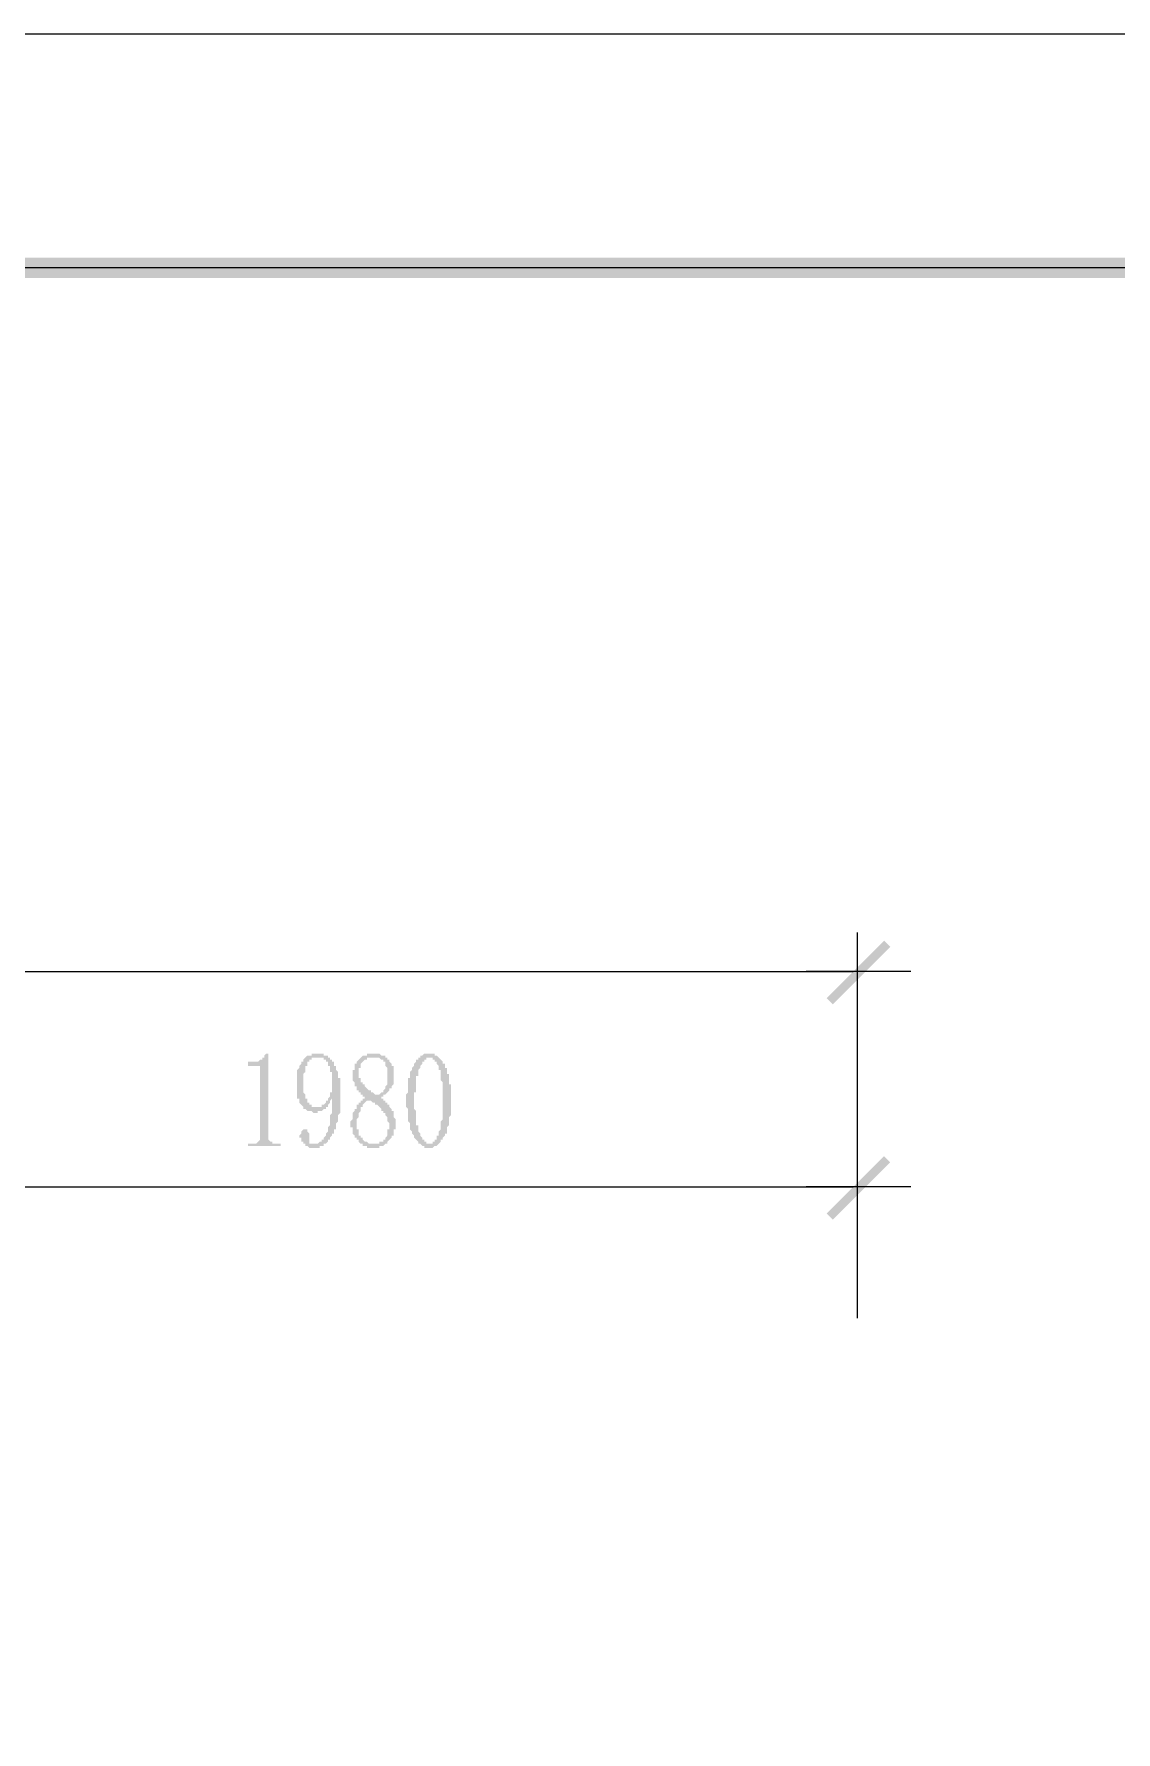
# Model space of a CAD drawing. Header units: inches. Extents: x 11 to 286, y 6 to 196.
# Drawn here: x 167.86 to 190.18, y 161.02 to 196.06 of the extents above; entities that cross this region are included whole.
import ezdxf

# ---------------------------------------------------------------- set-up
doc = ezdxf.new("R2010")
doc.units = ezdxf.units.IN
doc.header["$MEASUREMENT"] = 0
doc.layers.add('PDF_几何图形', color=7, linetype='Continuous')
doc.layers.add('PDF_实体填充', color=7, linetype='Continuous', true_color=0xffffff)

msp = doc.modelspace()

# ---------------------------------------------------------------- hatches: boundary and pattern name
at = {"layer": 'PDF_实体填充', "transparency": 33554559}
h = msp.add_hatch(color=7, dxfattribs=at)
h.paths.add_polyline_path([(254.734, 9.031), (254.31, 9.454), (14.661, 9.031)], flags=0)
h.paths.add_polyline_path([(254.31, 9.454), (14.661, 9.031), (15.085, 9.454)], flags=0)
h.paths.add_polyline_path([(14.661, 9.031), (15.085, 9.454), (14.661, 191.445)], flags=0)
h.paths.add_polyline_path([(15.085, 9.454), (14.661, 191.445), (15.085, 191.022)], flags=0)
h.paths.add_polyline_path([(14.661, 191.445), (15.085, 191.022), (254.734, 191.445)], flags=0)
h.paths.add_polyline_path([(15.085, 191.022), (254.734, 191.445), (254.31, 191.022)], flags=0)
h.paths.add_polyline_path([(254.734, 191.445), (254.31, 191.022), (254.734, 9.031)], flags=0)
h.paths.add_polyline_path([(254.31, 191.022), (254.734, 9.031), (254.31, 9.454), (254.31, 191.022)], flags=0)
h = msp.add_hatch(color=7, dxfattribs=at)
h.paths.add_polyline_path([(185.519, 177.221), (185.392, 177.348), (184.333, 176.036)], flags=0)
h.paths.add_polyline_path([(185.392, 177.348), (184.333, 176.036), (184.206, 176.163), (185.392, 177.348)], flags=0)
msp.add_hatch(color=7, dxfattribs=at).paths.add_polyline_path([(172.692, 175.02), (172.692, 173.327), (172.692, 173.284), (172.692, 173.242), (172.734, 173.2), (172.776, 173.2), (172.776, 173.157), (172.819, 173.157), (172.861, 173.157), (172.946, 173.157), (172.946, 173.115), (172.268, 173.115), (172.268, 173.157), (172.353, 173.157), (172.395, 173.157), (172.438, 173.157), (172.48, 173.2), (172.522, 173.242), (172.522, 173.284), (172.522, 173.327), (172.522, 174.681), (172.522, 174.724), (172.522, 174.766), (172.48, 174.766), (172.438, 174.766), (172.268, 174.766), (172.268, 174.851), (172.353, 174.851), (172.395, 174.851), (172.438, 174.851), (172.48, 174.851), (172.522, 174.893), (172.565, 174.893), (172.565, 174.935), (172.607, 174.935), (172.607, 174.978), (172.649, 175.02)], flags=0)
h = msp.add_hatch(color=7, dxfattribs=at)
h.paths.add_polyline_path([(173.411, 174.427), (173.411, 174.385), (173.411, 174.343), (173.411, 174.3), (173.411, 174.258), (173.411, 174.258), (173.411, 174.216), (173.454, 174.173), (173.454, 174.173), (173.454, 174.131), (173.454, 174.131), (173.454, 174.089), (173.496, 174.089), (173.496, 174.046), (173.496, 174.046), (173.496, 174.004), (173.538, 174.004), (173.538, 173.962), (173.538, 173.962), (173.581, 173.962), (173.581, 173.919), (173.623, 173.919), (173.623, 173.919), (173.665, 173.919), (173.665, 173.919), (173.665, 173.919), (173.708, 173.919), (173.708, 173.919), (173.75, 173.919), (173.75, 173.919), (173.792, 173.919), (173.792, 173.962), (173.835, 173.962), (173.835, 173.962), (173.877, 174.004), (173.877, 174.004), (173.877, 174.046), (173.919, 174.046), (173.919, 174.046), (173.919, 174.089), (173.962, 174.131), (173.962, 174.131), (173.962, 174.173), (173.962, 174.216), (174.004, 174.216), (174.004, 174.258), (174.004, 174.258), (174.004, 174.3), (174.004, 174.3), (174.004, 174.343), (174.004, 174.343), (174.004, 174.385), (174.004, 174.427), (174.004, 174.47), (174.004, 174.47), (174.004, 174.512), (174.004, 174.554), (174.004, 174.554), (174.004, 174.597), (174.004, 174.639), (173.962, 174.639), (173.962, 174.681), (173.962, 174.681), (173.962, 174.724), (173.962, 174.766), (173.962, 174.766), (173.919, 174.766), (173.919, 174.808), (173.919, 174.851), (173.919, 174.851), (173.877, 174.851), (173.877, 174.893), (173.835, 174.893), (173.835, 174.893), (173.835, 174.935), (173.792, 174.935), (173.792, 174.935), (173.75, 174.935), (173.708, 174.935), (173.708, 174.935), (173.665, 174.935), (173.665, 174.935), (173.623, 174.935), (173.623, 174.935), (173.581, 174.935), (173.581, 174.893), (173.581, 174.893), (173.538, 174.893), (173.538, 174.851), (173.496, 174.851), (173.496, 174.808), (173.496, 174.808), (173.496, 174.808), (173.496, 174.766), (173.454, 174.766), (173.454, 174.724), (173.454, 174.724), (173.454, 174.681), (173.454, 174.639), (173.454, 174.639), (173.411, 174.597), (173.411, 174.554), (173.411, 174.554), (173.411, 174.512), (173.411, 174.47), (173.411, 174.47), (173.411, 174.427), (173.411, 174.427), (173.411, 174.427)], flags=0)
h.paths.add_polyline_path([(173.665, 173.792), (173.623, 173.792), (173.623, 173.792), (173.581, 173.835), (173.581, 173.835), (173.538, 173.835), (173.538, 173.835), (173.496, 173.835), (173.496, 173.835), (173.454, 173.877), (173.454, 173.877), (173.411, 173.877), (173.411, 173.919), (173.411, 173.919), (173.369, 173.962), (173.369, 173.962), (173.369, 173.962), (173.327, 174.004), (173.327, 174.004), (173.327, 174.046), (173.327, 174.046), (173.327, 174.089), (173.284, 174.089), (173.284, 174.131), (173.284, 174.131), (173.284, 174.173), (173.284, 174.216), (173.284, 174.216), (173.284, 174.258), (173.284, 174.3), (173.284, 174.343), (173.284, 174.343), (173.284, 174.385), (173.284, 174.385), (173.284, 174.427), (173.284, 174.47), (173.284, 174.47), (173.284, 174.512), (173.284, 174.554), (173.284, 174.554), (173.284, 174.597), (173.284, 174.639), (173.284, 174.639), (173.284, 174.681), (173.327, 174.724), (173.327, 174.724), (173.327, 174.766), (173.327, 174.766), (173.369, 174.808), (173.369, 174.808), (173.369, 174.851), (173.369, 174.851), (173.411, 174.851), (173.411, 174.893), (173.411, 174.893), (173.454, 174.935), (173.454, 174.935), (173.454, 174.935), (173.496, 174.978), (173.496, 174.978), (173.538, 174.978), (173.538, 174.978), (173.581, 174.978), (173.581, 175.02), (173.623, 175.02), (173.623, 175.02), (173.665, 175.02), (173.708, 175.02), (173.708, 175.02), (173.75, 175.02), (173.75, 175.02), (173.792, 175.02), (173.792, 175.02), (173.835, 175.02), (173.835, 174.978), (173.877, 174.978), (173.877, 174.978), (173.919, 174.978), (173.919, 174.935), (173.919, 174.935), (173.962, 174.935), (173.962, 174.893), (174.004, 174.893), (174.004, 174.893), (174.004, 174.851), (174.046, 174.851), (174.046, 174.808), (174.046, 174.808), (174.046, 174.766), (174.089, 174.766), (174.089, 174.724), (174.089, 174.724), (174.089, 174.681), (174.089, 174.681), (174.131, 174.639), (174.131, 174.639), (174.131, 174.597), (174.131, 174.597), (174.131, 174.554), (174.131, 174.512), (174.173, 174.512), (174.173, 174.47), (174.173, 174.427), (174.173, 174.427), (174.173, 174.385), (174.173, 174.343), (174.173, 174.3), (174.173, 174.3), (174.173, 174.258), (174.173, 174.216), (174.173, 174.173), (174.173, 174.173), (174.173, 174.131), (174.173, 174.089), (174.173, 174.046), (174.173, 174.046), (174.173, 174.004), (174.173, 173.962), (174.173, 173.919), (174.173, 173.919), (174.173, 173.877), (174.173, 173.835), (174.173, 173.835), (174.173, 173.792), (174.131, 173.75), (174.131, 173.75), (174.131, 173.708), (174.131, 173.665), (174.131, 173.665), (174.131, 173.623), (174.131, 173.623), (174.089, 173.581), (174.089, 173.538), (174.089, 173.538), (174.089, 173.496), (174.089, 173.496), (174.089, 173.454), (174.046, 173.454), (174.046, 173.411), (174.046, 173.411), (174.046, 173.369), (174.004, 173.369), (174.004, 173.327), (174.004, 173.327), (173.962, 173.284), (173.962, 173.284), (173.962, 173.242), (173.919, 173.242), (173.919, 173.2), (173.919, 173.2), (173.877, 173.157), (173.877, 173.157), (173.835, 173.157), (173.835, 173.157), (173.835, 173.115), (173.792, 173.115), (173.792, 173.115), (173.75, 173.115), (173.75, 173.073), (173.708, 173.073), (173.708, 173.073), (173.665, 173.073), (173.665, 173.073), (173.623, 173.073), (173.623, 173.073), (173.623, 173.073), (173.581, 173.073), (173.538, 173.073), (173.538, 173.073), (173.496, 173.115), (173.496, 173.115), (173.454, 173.115), (173.454, 173.115), (173.454, 173.157), (173.454, 173.157), (173.411, 173.157), (173.411, 173.2), (173.369, 173.2), (173.369, 173.242), (173.369, 173.242), (173.369, 173.284), (173.327, 173.284), (173.327, 173.327), (173.327, 173.327), (173.327, 173.327), (173.369, 173.369), (173.369, 173.411), (173.369, 173.411), (173.369, 173.411), (173.411, 173.454), (173.411, 173.454), (173.454, 173.454), (173.454, 173.454), (173.496, 173.454), (173.496, 173.411), (173.496, 173.411), (173.538, 173.369), (173.538, 173.369), (173.538, 173.327), (173.538, 173.284), (173.538, 173.284), (173.538, 173.242), (173.538, 173.242), (173.538, 173.242), (173.538, 173.2), (173.538, 173.157), (173.581, 173.157), (173.581, 173.157), (173.623, 173.157), (173.623, 173.157), (173.623, 173.157), (173.665, 173.157), (173.665, 173.157), (173.708, 173.157), (173.708, 173.157), (173.75, 173.2), (173.75, 173.2), (173.792, 173.2), (173.792, 173.2), (173.792, 173.242), (173.835, 173.242), (173.835, 173.284), (173.835, 173.284), (173.877, 173.327), (173.877, 173.327), (173.877, 173.369), (173.877, 173.369), (173.919, 173.411), (173.919, 173.411), (173.919, 173.411), (173.919, 173.454), (173.919, 173.454), (173.919, 173.496), (173.919, 173.496), (173.962, 173.538), (173.962, 173.538), (173.962, 173.581), (173.962, 173.623), (173.962, 173.623), (173.962, 173.665), (173.962, 173.708), (173.962, 173.708), (173.962, 173.75), (174.004, 173.792), (174.004, 173.792), (174.004, 173.835), (174.004, 173.877), (174.004, 173.919), (174.004, 173.919), (174.004, 173.962), (174.004, 174.004), (174.004, 174.046), (174.004, 174.089), (174.004, 174.131), (174.004, 174.131), (174.004, 174.089), (174.004, 174.089), (173.962, 174.046), (173.962, 174.004), (173.962, 174.004), (173.919, 173.962), (173.919, 173.962), (173.919, 173.919), (173.877, 173.919), (173.877, 173.919), (173.877, 173.877), (173.835, 173.877), (173.835, 173.877), (173.792, 173.835), (173.792, 173.835), (173.75, 173.835), (173.75, 173.835), (173.708, 173.835), (173.708, 173.792), (173.665, 173.792), (173.665, 173.792), (173.665, 173.792), (173.665, 173.792)], flags=0)
h = msp.add_hatch(color=7, dxfattribs=at)
h.paths.add_polyline_path([(174.512, 173.538), (174.512, 173.538), (174.512, 173.496), (174.512, 173.454), (174.554, 173.454), (174.554, 173.411), (174.554, 173.369), (174.554, 173.369), (174.554, 173.327), (174.597, 173.327), (174.597, 173.284), (174.597, 173.284), (174.639, 173.284), (174.639, 173.242), (174.639, 173.242), (174.681, 173.2), (174.681, 173.2), (174.724, 173.2), (174.724, 173.2), (174.766, 173.157), (174.766, 173.157), (174.808, 173.157), (174.808, 173.157), (174.851, 173.157), (174.851, 173.157), (174.893, 173.157), (174.893, 173.157), (174.935, 173.157), (174.935, 173.157), (174.978, 173.157), (174.978, 173.2), (175.02, 173.2), (175.02, 173.2), (175.062, 173.2), (175.062, 173.242), (175.105, 173.242), (175.105, 173.242), (175.105, 173.284), (175.105, 173.284), (175.147, 173.327), (175.147, 173.327), (175.147, 173.369), (175.147, 173.369), (175.147, 173.411), (175.147, 173.454), (175.189, 173.454), (175.189, 173.496), (175.189, 173.538), (175.189, 173.538), (175.189, 173.581), (175.189, 173.581), (175.147, 173.623), (175.147, 173.623), (175.147, 173.665), (175.147, 173.708), (175.147, 173.708), (175.105, 173.75), (175.105, 173.75), (175.105, 173.792), (175.062, 173.792), (175.062, 173.835), (175.062, 173.835), (175.02, 173.835), (175.02, 173.877), (175.02, 173.877), (174.978, 173.919), (174.978, 173.919), (174.978, 173.919), (174.935, 173.962), (174.935, 173.962), (174.893, 173.962), (174.893, 174.004), (174.851, 174.004), (174.851, 174.004), (174.808, 174.046), (174.808, 174.046), (174.766, 174.046), (174.766, 174.046), (174.724, 174.046), (174.724, 174.046), (174.681, 174.004), (174.681, 174.004), (174.639, 173.962), (174.639, 173.962), (174.639, 173.919), (174.597, 173.919), (174.597, 173.877), (174.597, 173.877), (174.597, 173.835), (174.597, 173.835), (174.554, 173.792), (174.554, 173.75), (174.554, 173.75), (174.554, 173.708), (174.554, 173.708), (174.512, 173.665), (174.512, 173.623), (174.512, 173.623), (174.512, 173.581), (174.512, 173.538), (174.512, 173.538)], flags=0)
h.paths.add_polyline_path([(175.316, 173.581), (175.316, 173.538), (175.316, 173.538), (175.316, 173.496), (175.316, 173.454), (175.274, 173.454), (175.274, 173.411), (175.274, 173.369), (175.274, 173.369), (175.274, 173.327), (175.232, 173.327), (175.232, 173.284), (175.232, 173.284), (175.189, 173.242), (175.189, 173.242), (175.189, 173.242), (175.147, 173.2), (175.147, 173.2), (175.147, 173.157), (175.105, 173.157), (175.105, 173.157), (175.062, 173.115), (175.062, 173.115), (175.02, 173.115), (175.02, 173.115), (174.978, 173.115), (174.978, 173.073), (174.935, 173.073), (174.935, 173.073), (174.893, 173.073), (174.893, 173.073), (174.851, 173.073), (174.851, 173.073), (174.851, 173.073), (174.808, 173.073), (174.766, 173.073), (174.766, 173.073), (174.724, 173.073), (174.724, 173.115), (174.681, 173.115), (174.681, 173.115), (174.639, 173.115), (174.639, 173.157), (174.597, 173.157), (174.597, 173.157), (174.597, 173.157), (174.554, 173.2), (174.554, 173.2), (174.554, 173.242), (174.512, 173.242), (174.512, 173.284), (174.47, 173.284), (174.47, 173.327), (174.47, 173.327), (174.427, 173.369), (174.427, 173.369), (174.427, 173.411), (174.427, 173.411), (174.427, 173.454), (174.427, 173.496), (174.385, 173.496), (174.385, 173.538), (174.385, 173.538), (174.385, 173.581), (174.385, 173.623), (174.385, 173.623), (174.427, 173.665), (174.427, 173.708), (174.427, 173.708), (174.427, 173.75), (174.427, 173.792), (174.427, 173.792), (174.47, 173.835), (174.47, 173.835), (174.47, 173.877), (174.47, 173.877), (174.512, 173.877), (174.512, 173.919), (174.512, 173.919), (174.512, 173.962), (174.554, 173.962), (174.554, 174.004), (174.597, 174.004), (174.597, 174.046), (174.597, 174.046), (174.639, 174.046), (174.639, 174.089), (174.681, 174.089), (174.681, 174.089), (174.681, 174.131), (174.639, 174.131), (174.639, 174.173), (174.597, 174.173), (174.597, 174.173), (174.597, 174.216), (174.554, 174.216), (174.554, 174.258), (174.512, 174.258), (174.512, 174.3), (174.512, 174.3), (174.512, 174.3), (174.512, 174.343), (174.47, 174.343), (174.47, 174.385), (174.47, 174.385), (174.47, 174.427), (174.427, 174.47), (174.427, 174.47), (174.427, 174.512), (174.427, 174.554), (174.427, 174.554), (174.427, 174.597), (174.427, 174.639), (174.427, 174.639), (174.427, 174.681), (174.47, 174.681), (174.47, 174.724), (174.47, 174.766), (174.47, 174.766), (174.47, 174.808), (174.512, 174.808), (174.512, 174.851), (174.512, 174.851), (174.554, 174.893), (174.554, 174.893), (174.554, 174.893), (174.597, 174.935), (174.597, 174.935), (174.597, 174.935), (174.639, 174.978), (174.639, 174.978), (174.681, 174.978), (174.681, 174.978), (174.724, 174.978), (174.724, 175.02), (174.766, 175.02), (174.766, 175.02), (174.808, 175.02), (174.851, 175.02), (174.851, 175.02), (174.851, 175.02), (174.893, 175.02), (174.935, 175.02), (174.935, 175.02), (174.978, 175.02), (174.978, 175.02), (175.02, 174.978), (175.02, 174.978), (175.062, 174.978), (175.062, 174.978), (175.105, 174.978), (175.105, 174.935), (175.147, 174.935), (175.147, 174.935), (175.147, 174.893), (175.189, 174.893), (175.189, 174.851), (175.189, 174.851), (175.232, 174.808), (175.232, 174.808), (175.232, 174.766), (175.274, 174.766), (175.274, 174.724), (175.274, 174.724), (175.274, 174.681), (175.274, 174.639), (175.274, 174.639), (175.274, 174.597), (175.274, 174.554), (175.274, 174.554), (175.274, 174.554), (175.274, 174.512), (175.274, 174.47), (175.274, 174.47), (175.274, 174.427), (175.274, 174.385), (175.274, 174.385), (175.232, 174.343), (175.232, 174.343), (175.232, 174.3), (175.232, 174.3), (175.189, 174.3), (175.189, 174.258), (175.189, 174.258), (175.147, 174.216), (175.147, 174.216), (175.105, 174.173), (175.105, 174.173), (175.062, 174.173), (175.062, 174.131), (175.02, 174.131), (175.02, 174.131), (175.02, 174.089), (175.02, 174.089), (175.062, 174.089), (175.062, 174.046), (175.105, 174.046), (175.105, 174.004), (175.147, 174.004), (175.147, 174.004), (175.147, 173.962), (175.189, 173.962), (175.189, 173.919), (175.189, 173.919), (175.232, 173.877), (175.232, 173.877), (175.232, 173.877), (175.232, 173.835), (175.274, 173.835), (175.274, 173.792), (175.274, 173.75), (175.274, 173.75), (175.274, 173.708), (175.316, 173.665), (175.316, 173.665), (175.316, 173.623), (175.316, 173.623), (175.316, 173.581), (175.316, 173.581)], flags=0)
h.paths.add_polyline_path([(175.147, 174.554), (175.147, 174.597), (175.147, 174.597), (175.147, 174.639), (175.147, 174.681), (175.147, 174.681), (175.147, 174.724), (175.147, 174.724), (175.105, 174.766), (175.105, 174.808), (175.105, 174.808), (175.105, 174.851), (175.062, 174.851), (175.062, 174.851), (175.062, 174.893), (175.02, 174.893), (175.02, 174.893), (174.978, 174.935), (174.978, 174.935), (174.935, 174.935), (174.935, 174.935), (174.893, 174.935), (174.893, 174.935), (174.851, 174.935), (174.851, 174.935), (174.808, 174.935), (174.808, 174.935), (174.766, 174.935), (174.766, 174.935), (174.724, 174.935), (174.724, 174.893), (174.681, 174.893), (174.681, 174.893), (174.639, 174.851), (174.639, 174.851), (174.639, 174.851), (174.597, 174.808), (174.597, 174.766), (174.597, 174.766), (174.597, 174.724), (174.554, 174.724), (174.554, 174.681), (174.554, 174.639), (174.554, 174.639), (174.554, 174.597), (174.554, 174.597), (174.554, 174.554), (174.554, 174.554), (174.554, 174.512), (174.597, 174.512), (174.597, 174.47), (174.597, 174.47), (174.597, 174.427), (174.639, 174.427), (174.639, 174.385), (174.681, 174.385), (174.681, 174.385), (174.681, 174.343), (174.681, 174.343), (174.724, 174.3), (174.724, 174.3), (174.724, 174.3), (174.766, 174.258), (174.766, 174.258), (174.808, 174.258), (174.808, 174.216), (174.851, 174.216), (174.851, 174.216), (174.893, 174.173), (174.893, 174.173), (174.935, 174.173), (174.935, 174.173), (174.978, 174.173), (174.978, 174.173), (175.02, 174.216), (175.02, 174.216), (175.062, 174.216), (175.062, 174.258), (175.062, 174.258), (175.105, 174.3), (175.105, 174.3), (175.105, 174.3), (175.105, 174.343), (175.147, 174.385), (175.147, 174.385), (175.147, 174.427), (175.147, 174.427), (175.147, 174.47), (175.147, 174.512), (175.147, 174.512), (175.147, 174.554), (175.147, 174.554), (175.147, 174.554)], flags=0)
h = msp.add_hatch(color=7, dxfattribs=at)
h.paths.add_polyline_path([(175.994, 174.935), (175.994, 174.935), (175.951, 174.935), (175.951, 174.935), (175.951, 174.893), (175.909, 174.893), (175.909, 174.893), (175.909, 174.851), (175.867, 174.851), (175.867, 174.808), (175.867, 174.808), (175.824, 174.766), (175.824, 174.766), (175.824, 174.724), (175.782, 174.681), (175.782, 174.681), (175.782, 174.639), (175.782, 174.639), (175.782, 174.597), (175.782, 174.597), (175.782, 174.554), (175.74, 174.554), (175.74, 174.512), (175.74, 174.47), (175.74, 174.47), (175.74, 174.427), (175.74, 174.385), (175.74, 174.385), (175.74, 174.343), (175.74, 174.3), (175.74, 174.3), (175.74, 174.258), (175.74, 174.216), (175.697, 174.216), (175.697, 174.173), (175.697, 174.131), (175.697, 174.089), (175.697, 174.046), (175.697, 174.046), (175.697, 174.004), (175.697, 174.004), (175.697, 173.962), (175.697, 173.919), (175.697, 173.877), (175.74, 173.835), (175.74, 173.835), (175.74, 173.792), (175.74, 173.75), (175.74, 173.75), (175.74, 173.708), (175.74, 173.665), (175.74, 173.665), (175.74, 173.623), (175.74, 173.581), (175.74, 173.581), (175.74, 173.538), (175.782, 173.538), (175.782, 173.496), (175.782, 173.496), (175.782, 173.454), (175.782, 173.454), (175.782, 173.411), (175.782, 173.411), (175.824, 173.369), (175.824, 173.327), (175.824, 173.327), (175.867, 173.284), (175.867, 173.242), (175.867, 173.242), (175.909, 173.242), (175.909, 173.2), (175.909, 173.2), (175.951, 173.2), (175.951, 173.157), (175.994, 173.157), (175.994, 173.157), (175.994, 173.157), (176.036, 173.157), (176.036, 173.157), (176.078, 173.157), (176.078, 173.2), (176.078, 173.2), (176.121, 173.2), (176.121, 173.242), (176.163, 173.242), (176.163, 173.284), (176.163, 173.284), (176.163, 173.327), (176.205, 173.327), (176.205, 173.369), (176.205, 173.411), (176.205, 173.411), (176.248, 173.454), (176.248, 173.454), (176.248, 173.496), (176.248, 173.496), (176.248, 173.538), (176.248, 173.538), (176.248, 173.581), (176.248, 173.623), (176.248, 173.623), (176.29, 173.665), (176.29, 173.708), (176.29, 173.708), (176.29, 173.75), (176.29, 173.792), (176.29, 173.792), (176.29, 173.835), (176.29, 173.877), (176.29, 173.919), (176.29, 173.919), (176.29, 173.962), (176.29, 174.004), (176.29, 174.046), (176.29, 174.046), (176.29, 174.089), (176.29, 174.131), (176.29, 174.173), (176.29, 174.173), (176.29, 174.216), (176.29, 174.258), (176.29, 174.3), (176.29, 174.3), (176.29, 174.343), (176.29, 174.385), (176.29, 174.385), (176.29, 174.427), (176.248, 174.47), (176.248, 174.47), (176.248, 174.512), (176.248, 174.554), (176.248, 174.554), (176.248, 174.597), (176.248, 174.597), (176.248, 174.639), (176.248, 174.639), (176.248, 174.681), (176.205, 174.681), (176.205, 174.681), (176.205, 174.724), (176.205, 174.766), (176.205, 174.766), (176.163, 174.808), (176.163, 174.851), (176.163, 174.851), (176.121, 174.851), (176.121, 174.893), (176.121, 174.893), (176.078, 174.893), (176.078, 174.935), (176.036, 174.935), (176.036, 174.935), (175.994, 174.935), (175.994, 174.935), (175.994, 174.935)], flags=0)
h.paths.add_polyline_path([(175.994, 173.073), (175.994, 173.073), (175.951, 173.073), (175.951, 173.073), (175.909, 173.073), (175.909, 173.115), (175.867, 173.115), (175.867, 173.115), (175.867, 173.115), (175.824, 173.157), (175.824, 173.157), (175.782, 173.157), (175.782, 173.2), (175.782, 173.2), (175.74, 173.242), (175.74, 173.242), (175.697, 173.284), (175.697, 173.284), (175.697, 173.327), (175.697, 173.327), (175.655, 173.369), (175.655, 173.369), (175.655, 173.411), (175.655, 173.411), (175.613, 173.454), (175.613, 173.454), (175.613, 173.496), (175.613, 173.496), (175.613, 173.538), (175.613, 173.538), (175.613, 173.581), (175.57, 173.623), (175.57, 173.623), (175.57, 173.665), (175.57, 173.665), (175.57, 173.708), (175.57, 173.75), (175.57, 173.792), (175.57, 173.792), (175.57, 173.835), (175.57, 173.877), (175.57, 173.877), (175.528, 173.919), (175.528, 173.962), (175.528, 174.004), (175.528, 174.046), (175.528, 174.046), (175.528, 174.089), (175.528, 174.131), (175.528, 174.173), (175.528, 174.173), (175.57, 174.216), (175.57, 174.258), (175.57, 174.258), (175.57, 174.3), (175.57, 174.343), (175.57, 174.343), (175.57, 174.385), (175.57, 174.427), (175.57, 174.427), (175.57, 174.47), (175.57, 174.512), (175.613, 174.512), (175.613, 174.554), (175.613, 174.597), (175.613, 174.597), (175.613, 174.639), (175.613, 174.639), (175.655, 174.681), (175.655, 174.681), (175.655, 174.724), (175.655, 174.724), (175.697, 174.766), (175.697, 174.766), (175.697, 174.808), (175.74, 174.851), (175.74, 174.851), (175.74, 174.893), (175.782, 174.893), (175.782, 174.893), (175.782, 174.935), (175.824, 174.935), (175.824, 174.978), (175.867, 174.978), (175.867, 174.978), (175.867, 174.978), (175.909, 175.02), (175.909, 175.02), (175.951, 175.02), (175.951, 175.02), (175.994, 175.02), (175.994, 175.02), (176.036, 175.02), (176.036, 175.02), (176.078, 175.02), (176.078, 175.02), (176.121, 175.02), (176.121, 174.978), (176.163, 174.978), (176.163, 174.978), (176.163, 174.978), (176.205, 174.935), (176.205, 174.935), (176.248, 174.893), (176.248, 174.893), (176.248, 174.893), (176.29, 174.851), (176.29, 174.808), (176.332, 174.808), (176.332, 174.766), (176.332, 174.766), (176.332, 174.724), (176.375, 174.724), (176.375, 174.724), (176.375, 174.681), (176.375, 174.639), (176.375, 174.639), (176.375, 174.597), (176.417, 174.597), (176.417, 174.554), (176.417, 174.554), (176.417, 174.512), (176.417, 174.47), (176.417, 174.47), (176.417, 174.427), (176.417, 174.385), (176.459, 174.385), (176.459, 174.343), (176.459, 174.3), (176.459, 174.3), (176.459, 174.258), (176.459, 174.216), (176.459, 174.173), (176.459, 174.173), (176.459, 174.131), (176.459, 174.089), (176.459, 174.046), (176.459, 174.046), (176.459, 174.004), (176.459, 174.004), (176.459, 173.962), (176.459, 173.919), (176.459, 173.877), (176.459, 173.877), (176.459, 173.835), (176.459, 173.792), (176.459, 173.75), (176.459, 173.75), (176.417, 173.708), (176.417, 173.665), (176.417, 173.665), (176.417, 173.623), (176.417, 173.581), (176.417, 173.581), (176.417, 173.538), (176.417, 173.538), (176.375, 173.496), (176.375, 173.496), (176.375, 173.454), (176.375, 173.411), (176.375, 173.411), (176.375, 173.369), (176.332, 173.369), (176.332, 173.327), (176.332, 173.327), (176.332, 173.327), (176.29, 173.284), (176.29, 173.284), (176.29, 173.242), (176.248, 173.242), (176.248, 173.2), (176.248, 173.2), (176.205, 173.157), (176.205, 173.157), (176.163, 173.115), (176.163, 173.115), (176.121, 173.115), (176.121, 173.115), (176.121, 173.115), (176.078, 173.073), (176.078, 173.073), (176.036, 173.073), (176.036, 173.073), (175.994, 173.073), (175.994, 173.073), (175.994, 173.073)], flags=0)
h = msp.add_hatch(color=7, dxfattribs=at)
h.paths.add_polyline_path([(185.519, 172.776), (185.392, 172.903), (184.333, 171.591)], flags=0)
h.paths.add_polyline_path([(185.392, 172.903), (184.333, 171.591), (184.206, 171.718), (185.392, 172.903)], flags=0)

# ---------------------------------------------------------------- linework, layer by layer
at = {"layer": 'PDF_几何图形'}
for p, q in [((184.841, 172.734), (184.841, 177.518)), ((68.763, 176.713), (184.757, 176.713)), ((185.942, 176.713), (183.783, 176.713)), ((184.841, 169.559), (184.841, 173.073)), ((164.013, 172.268), (184.757, 172.268)), ((185.942, 172.268), (183.783, 172.268))]:
    msp.add_line(p, q, dxfattribs=at)
for points in [[(10.767, 196.06), (286.103, 196.06), (286.103, 5.644), (10.767, 5.644)], [(14.873, 23.467), (254.522, 23.467), (254.522, 191.234), (14.873, 191.234)]]:
    msp.add_lwpolyline(points, close=True, dxfattribs=at)

doc.saveas('drawing.dxf')
